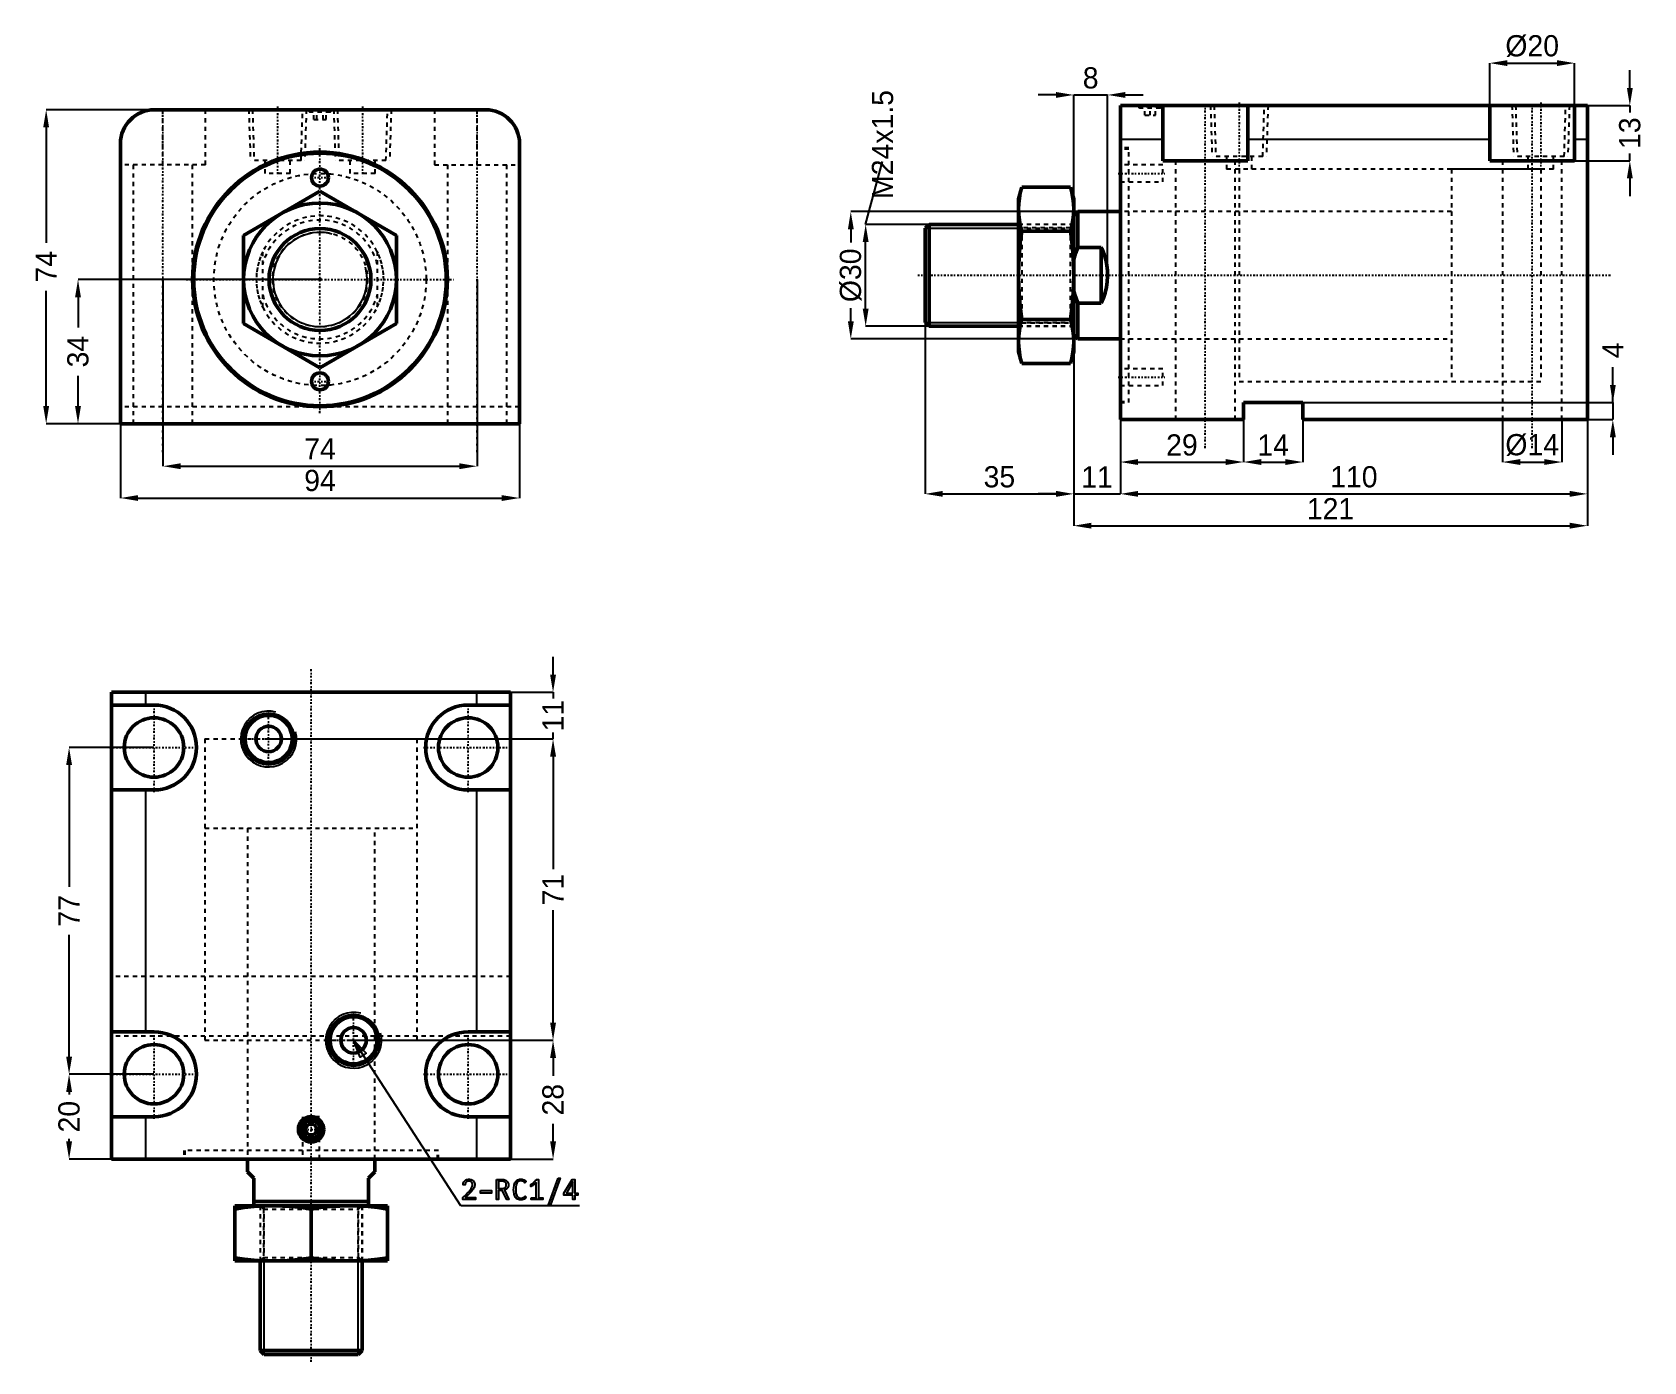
# Model space of a CAD drawing. Header units: millimetres. Extents: x -68 to 312, y -255 to 58.
import ezdxf

# ---------------------------------------------------------------- set-up
doc = ezdxf.new("R2010")
doc.units = ezdxf.units.MM
doc.linetypes.add('Center', pattern=[1.5, 0.45, -0.5, 0.05, -0.5])
doc.linetypes.add('Dashed', pattern=[2, 1, -1])
for name, color, linetype, lineweight in [('2d ConnectionPoints', 7, 'Continuous', 50), ('AM_0', 7, 'Continuous', 50), ('AM_4', 3, 'Continuous', 25), ('AM_5', 3, 'Continuous', 25), ('AM_7', 7, 'Center', 25), ('AM_9', 6, 'Dashed', 25)]:
    doc.layers.add(name, color=color, linetype=linetype, lineweight=lineweight)
doc.dimstyles.new('ISO-25', dxfattribs={"dimtxt": 2.5, "dimasz": 2.5, "dimexe": 1.25, "dimexo": 0.625, "dimtad": 1, "dimtxsty": 'Standard', "dimcen": 2.5, "dimadec": 0, "dimazin": 0, "dimtfac": 1, "dimtmove": 0, "dimatfit": 3, "dimfxl": 1, "dimarcsym": 0})

# ---------------------------------------------------------------- blocks, each defined once
blk = doc.blocks.new('1_CXHC_NUTM24X1_5_0_in_CXHC_A_EX_LA_50_50ST_0__CN_0')
at = {"layer": 'AM_0'}
for p, q in [((-18, 10.39), (0, 20.78)), ((0, 20.78), (18, 10.39)), ((-18, -10.39), (-18, 10.39)), ((18, 10.39), (18, -10.39)), ((0, -20.78), (-18, -10.39)), ((18, -10.39), (0, -20.78))]:
    blk.add_line(p, q, dxfattribs=at)
blk.add_circle((0, 0), 18, dxfattribs=at)
at = {"layer": 'AM_9'}
blk.add_circle((0, 0), 11.19, dxfattribs=at)
blk = doc.blocks.new('2_RODcxhc_a_sd_50_50_EX_0_in_CXHC_A_EX_LA_50_50ST_0__CN_0')
at = {"layer": 'AM_0'}
blk.add_circle((0, 0), 12, dxfattribs=at)
at = {"layer": 'AM_5'}
blk.add_arc((0, 0), 11.08, 75, 15, dxfattribs=at)
at = {"layer": 'AM_9'}
for p, q in [((-13.5, -6.54), (-13.5, 6.54)), ((13.5, 6.54), (13.5, -6.54))]:
    blk.add_line(p, q, dxfattribs=at)
for points in [[(-13.5, 6.54), (-14.02, 5.34), (-14.43, 4.09), (-14.73, 2.82), (-14.92, 1.53), (-15, 0.22), (-14.96, -1.09), (-14.81, -2.39), (-14.54, -3.67), (-14.17, -4.92), (-13.69, -6.14), (-13.5, -6.54)], [(13.5, -6.54), (14.02, -5.34), (14.43, -4.09), (14.73, -2.82), (14.92, -1.53), (15, -0.22), (14.96, 1.09), (14.81, 2.39), (14.54, 3.67), (14.17, 4.92), (13.69, 6.14), (13.5, 6.54)]]:
    blk.add_lwpolyline(points, dxfattribs=at)
for radius, start, end in [(15, 25.8419, 154.1581), (14, 15.3589, 164.6411), (14, 195.3589, 344.6411), (15, 205.8419, 334.1581)]:
    blk.add_arc((0, 0), radius, start, end, dxfattribs=at)
blk = doc.blocks.new('3_bodycxhc_la_a_50_50_0_in_CXHC_A_EX_LA_50_50ST_0__CN_0')
at = {"layer": 'AM_0'}
for p, q in [((39, 40), (-39, 40)), ((-47, 32), (-47, -34)), ((47, -34), (47, 32)), ((-47, -34), (47, -34))]:
    blk.add_line(p, q, dxfattribs=at)
for centre, radius in [((0, 0), 30), ((0, 0), 29.75), ((0, 24), 2), ((0, -24), 2)]:
    blk.add_circle(centre, radius, dxfattribs=at)
for centre, start, end in [((-39, 32), 90, 180), ((39, 32), 360, 90)]:
    blk.add_arc(centre, 8, start, end, dxfattribs=at)
at = {"layer": 'AM_5', "linetype": 'Dashed'}
for p, q in [((-16.77, 40), (-16.39, 28)), ((-3.23, 40), (-3.61, 28)), ((3.23, 40), (3.61, 28)), ((16.77, 40), (16.39, 28))]:
    blk.add_line(p, q, dxfattribs=at)
at = {"layer": 'AM_7'}
for p, q in [((-37, -40.7), (-37, 40.7)), ((-10, 40.75), (-10, 24.25)), ((0, 40.03), (0, 39.37)), ((10, 40.75), (10, 24.25)), ((37, -40.7), (37, 40.7)), ((0, -31.5), (0, 31.5)), ((-2.1, 24), (2.1, 24)), ((-31.5, 0), (31.5, 0)), ((-2.1, -24), (2.1, -24))]:
    blk.add_line(p, q, dxfattribs=at)
at = {"layer": 'AM_9'}
for p, q in [((-37, 27), (-37, 40)), ((-27, 27), (-27, 40)), ((-15.91, 40), (-15.54, 28)), ((-4.46, 28), (-4.09, 40)), ((-3, 40), (-2.4, 39.4)), ((-2.1, 39.7), (-2.4, 39.4)), ((2.4, 39.4), (-2.4, 39.4)), ((2.1, 39.7), (-2.1, 39.7)), ((-1.44, 37.7), (-1.44, 39.7)), ((-0.72, 37.7), (-0.72, 39.7)), ((0.72, 37.7), (0.72, 39.7)), ((1.44, 37.7), (1.44, 39.7)), ((2.4, 39.4), (2.1, 39.7)), ((2.4, 39.4), (3, 40)), ((4.09, 40), (4.46, 28)), ((15.54, 28), (15.91, 40)), ((27, 40), (27, 27)), ((37, 27), (37, 40)), ((-1.44, 37.7), (1.44, 37.7)), ((-27, 27), (-47, 27)), ((-44, 27), (-44, -34)), ((-30, -34), (-30, 27)), ((-4.46, 28), (-15.54, 28)), ((-13, 28), (-13, 25)), ((-7, 25), (-7, 28)), ((15.54, 28), (4.46, 28)), ((7, 28), (7, 25)), ((13, 25), (13, 28)), ((27, 27), (47, 27)), ((30, 27), (30, -34)), ((44, -34), (44, 27)), ((-7, 25), (-13, 25)), ((13, 25), (7, 25)), ((47, -30), (-47, -30))]:
    blk.add_line(p, q, dxfattribs=at)
blk.add_circle((0, 0), 25, dxfattribs=at)
blk = doc.blocks.new('*D4')
at = {"layer": 'AM_5', "color": 0, "lineweight": -2}
for p, q in [((-47, -34), (-47, -51.5)), ((47, -34), (47, -51.5)), ((-42.83, -51.5), (42.83, -51.5))]:
    blk.add_line(p, q, dxfattribs=at)
at = {"layer": 'AM_5', "color": 0}
for points in [[(-42.83, -50.81), (-42.83, -52.19), (-47, -51.5)], [(42.83, -52.19), (42.83, -50.81), (47, -51.5)]]:
    blk.add_solid(points, dxfattribs=at)
at = {"layer": 'Defpoints', "color": 0}
for p in [(-47, -34), (47, -34), (47, -51.5)]:
    blk.add_point(p, dxfattribs=at)
at = {"layer": 'AM_5', "color": 0, "insert": (0, -47.39), "char_height": 5, "attachment_point": 5}
blk.add_mtext('94', dxfattribs=at)
blk = doc.blocks.new('*D5')
at = {"layer": 'AM_5', "color": 0, "lineweight": -2}
for p, q in [((-37, 0), (-37, -44)), ((37, 0), (37, -44)), ((-32.83, -44), (32.83, -44))]:
    blk.add_line(p, q, dxfattribs=at)
at = {"layer": 'AM_5', "color": 0}
for points in [[(-32.83, -43.31), (-32.83, -44.69), (-37, -44)], [(32.83, -44.69), (32.83, -43.31), (37, -44)]]:
    blk.add_solid(points, dxfattribs=at)
at = {"layer": 'Defpoints', "color": 0}
for p in [(-37, 0), (37, 0), (37, -44)]:
    blk.add_point(p, dxfattribs=at)
at = {"layer": 'AM_5', "color": 0, "insert": (0, -39.91), "char_height": 5, "attachment_point": 5}
blk.add_mtext('74', dxfattribs=at)
blk = doc.blocks.new('*D6')
at = {"layer": 'AM_5', "color": 0, "lineweight": -2}
for p, q in [((-39, 40), (-64.5, 40)), ((-64.5, 35.83), (-64.5, 8.67)), ((-64.5, -29.83), (-64.5, -2.67)), ((-47, -34), (-64.5, -34))]:
    blk.add_line(p, q, dxfattribs=at)
at = {"layer": 'AM_5', "color": 0}
for points in [[(-63.81, 35.83), (-65.19, 35.83), (-64.5, 40)], [(-65.19, -29.83), (-63.81, -29.83), (-64.5, -34)]]:
    blk.add_solid(points, dxfattribs=at)
at = {"layer": 'Defpoints', "color": 0}
for p in [(-64.5, 40), (-39, 40), (-47, -34)]:
    blk.add_point(p, dxfattribs=at)
at = {"layer": 'AM_5', "color": 0, "insert": (-64.5, 3), "char_height": 5, "attachment_point": 5, "rotation": 90}
blk.add_mtext('74', dxfattribs=at)
blk = doc.blocks.new('*D7')
at = {"layer": 'AM_5', "color": 0, "lineweight": -2}
for p, q in [((0, 0), (-57, 0)), ((-57, -4.17), (-57, -11.31)), ((-57, -29.83), (-57, -22.69)), ((-47, -34), (-57, -34))]:
    blk.add_line(p, q, dxfattribs=at)
at = {"layer": 'AM_5', "color": 0}
for points in [[(-56.31, -4.17), (-57.69, -4.17), (-57, 0)], [(-57.69, -29.83), (-56.31, -29.83), (-57, -34)]]:
    blk.add_solid(points, dxfattribs=at)
at = {"layer": 'Defpoints', "color": 0}
for p in [(-57, 0), (0, 0), (-47, -34)]:
    blk.add_point(p, dxfattribs=at)
at = {"layer": 'AM_5', "color": 0, "insert": (-57, -17), "char_height": 5, "attachment_point": 5, "rotation": 90}
blk.add_mtext('34', dxfattribs=at)
blk = doc.blocks.new('1_CXHC_NUTM24X1_5_0_in_CXHC_A_EX_LA_50_50ST_0__CN_2')
at = {"layer": 'AM_0'}
for p, q in [((-23.25, 20.78), (-24, 18)), ((-23.25, 20.78), (-11.75, 20.78)), ((-11, 18), (-11.75, 20.78)), ((-24, 18), (-24, -18)), ((-11, 18), (-11, -18)), ((-23.25, 10.39), (-11.75, 10.39)), ((-23.25, -10.39), (-11.75, -10.39)), ((-24, -18), (-23.25, -20.78)), ((-11.75, -20.78), (-11, -18)), ((-23.25, -20.78), (-11.75, -20.78))]:
    blk.add_line(p, q, dxfattribs=at)
for points in [[(-23.25, 20.78), (-23.57, 19.49), (-23.8, 18.2), (-23.95, 16.89), (-24, 15.59)], [(-11, 15.59), (-11.05, 16.89), (-11.2, 18.19), (-11.43, 19.49), (-11.75, 20.78)], [(-24, 15.59), (-23.95, 14.29), (-23.8, 12.99), (-23.57, 11.69), (-23.25, 10.39)], [(-11.75, 10.39), (-11.43, 11.68), (-11.2, 12.98), (-11.05, 14.28), (-11, 15.59)], [(-23.25, 10.39), (-23.57, 7.81), (-23.8, 5.22), (-23.95, 2.61), (-24, 0)], [(-11, 0), (-11.05, 2.67), (-11.21, 5.35), (-11.44, 7.87), (-11.75, 10.39)], [(-24, 0), (-23.95, -2.67), (-23.79, -5.35), (-23.56, -7.87), (-23.25, -10.39)], [(-11.75, -10.39), (-11.43, -7.81), (-11.2, -5.22), (-11.05, -2.61), (-11, 0)], [(-23.25, -10.39), (-23.57, -11.68), (-23.8, -12.98), (-23.95, -14.28), (-24, -15.59)], [(-11, -15.59), (-11.05, -14.29), (-11.2, -12.99), (-11.43, -11.69), (-11.75, -10.39)], [(-24, -15.59), (-23.95, -16.89), (-23.8, -18.19), (-23.57, -19.49), (-23.25, -20.78)], [(-11.75, -20.78), (-11.43, -19.49), (-11.2, -18.2), (-11.05, -16.89), (-11, -15.59)]]:
    blk.add_lwpolyline(points, dxfattribs=at)
at = {"layer": 'AM_5', "linetype": 'Dashed'}
for p, q in [((-11, 12), (-24, 12)), ((-11, -12), (-24, -12))]:
    blk.add_line(p, q, dxfattribs=at)
at = {"layer": 'AM_9'}
for p, q in [((-23.19, 11.19), (-24, 12)), ((-11, 12), (-11.81, 11.19)), ((-11.81, 11.19), (-23.19, 11.19)), ((-23.19, 11.19), (-23.19, -11.19)), ((-11.81, 11.19), (-11.81, -11.19)), ((-24, -12), (-23.19, -11.19)), ((-23.19, -11.19), (-11.81, -11.19)), ((-11.81, -11.19), (-11, -12))]:
    blk.add_line(p, q, dxfattribs=at)
blk = doc.blocks.new('2_RODcxhc_a_sd_50_50_EX_0_in_CXHC_A_EX_LA_50_50ST_0__CN_2')
at = {"layer": 'AM_0'}
for p, q in [((-45.08, 12), (-46, 11.08)), ((-24, 12), (-45.08, 12)), ((-45.08, 12), (-45.08, -12)), ((-10, 15), (-11, 14)), ((0, 15), (-10, 15)), ((-10, 15), (-10, 6.54)), ((-46, 11.08), (-46, -11.08)), ((-4.5, 6.54), (-10, 6.54)), ((-4.5, 6.54), (-4.5, -6.54)), ((-10, -6.54), (-4.5, -6.54)), ((-10, -6.54), (-10, -15)), ((-46, -11.08), (-45.08, -12)), ((-45.08, -12), (-24, -12)), ((-11, -14), (-10, -15)), ((-10, -15), (0, -15))]:
    blk.add_line(p, q, dxfattribs=at)
for points in [[(-10, 6.54), (-10.55, 5.15), (-11, 3.71)], [(-4.5, -6.54), (-3.98, -5.34), (-3.57, -4.09), (-3.27, -2.82), (-3.08, -1.53), (-3, -0.22), (-3.04, 1.09), (-3.19, 2.39), (-3.46, 3.67), (-3.83, 4.92), (-4.31, 6.14), (-4.5, 6.54)], [(-11, -3.71), (-10.6, -5.01), (-10, -6.54)]]:
    blk.add_lwpolyline(points, dxfattribs=at)
at = {"layer": 'AM_5', "linetype": 'Dashed'}
for p, q in [((-11, 12), (-11, 11.08)), ((-24, 11.08), (-11, 11.08)), ((-24, -11.08), (-11, -11.08)), ((-11, -12), (-11, -11.08))]:
    blk.add_line(p, q, dxfattribs=at)
at = {"layer": 'AM_5'}
for p, q in [((-46, 11.08), (-24, 11.08)), ((-46, -11.08), (-24, -11.08))]:
    blk.add_line(p, q, dxfattribs=at)
at = {"layer": 'AM_7'}
blk.add_line((-47.75, 0), (115.5, 0), dxfattribs=at)
at = {"layer": 'AM_9'}
for p, q in [((99, 25), (78, 25)), ((78, 25), (78, -25)), ((99, 25), (99, -25)), ((-11, 12), (-24, 12)), ((78, 15), (0, 15)), ((-24, -12), (-11, -12)), ((0, -15), (78, -15)), ((78, -25), (99, -25))]:
    blk.add_line(p, q, dxfattribs=at)
blk = doc.blocks.new('3_bodycxhc_la_a_50_50_0_in_CXHC_A_EX_LA_50_50ST_0__CN_2')
at = {"layer": 'AM_0'}
for p, q in [((110, 40), (0, 40)), ((0, -34), (0, 40)), ((10, 27), (10, 40)), ((30, 40), (30, 27)), ((87, 27), (87, 40)), ((107, 40), (107, 27)), ((110, -34), (110, 40)), ((30, 27), (10, 27)), ((107, 27), (87, 27)), ((29, -30), (29, -34)), ((43, -30), (29, -30)), ((43, -34), (43, -30)), ((29, -34), (0, -34)), ((110, -34), (43, -34))]:
    blk.add_line(p, q, dxfattribs=at)
at = {"layer": 'AM_4'}
for p, q in [((10, 32), (0, 32)), ((87, 32), (30, 32)), ((110, 32), (107, 32))]:
    blk.add_line(p, q, dxfattribs=at)
at = {"layer": 'AM_5', "linetype": 'Dashed'}
for p, q in [((21.23, 40), (21.61, 28)), ((34.77, 40), (34.39, 28)), ((92.23, 40), (92.61, 28)), ((105.77, 40), (105.39, 28))]:
    blk.add_line(p, q, dxfattribs=at)
at = {"layer": 'AM_7'}
for p, q in [((7, 40.03), (7, 39.37)), ((20, -40.7), (20, 40.7)), ((28, 40.75), (28, 24.25)), ((97, -40.7), (97, 40.7)), ((99, 40.75), (99, 24.25)), ((-0.5, 24), (10.5, 24)), ((-0.5, -24), (10.5, -24))]:
    blk.add_line(p, q, dxfattribs=at)
at = {"layer": 'AM_9'}
for p, q in [((4, 40), (4.6, 39.4)), ((4.9, 39.7), (4.6, 39.4)), ((9.4, 39.4), (4.6, 39.4)), ((9.1, 39.7), (4.9, 39.7)), ((5.75, 37.7), (5.75, 39.7)), ((7, 37.7), (7, 39.7)), ((8.25, 37.7), (8.25, 39.7)), ((9.4, 39.4), (9.1, 39.7)), ((9.4, 39.4), (10, 40)), ((22.09, 40), (22.46, 28)), ((33.54, 28), (33.91, 40)), ((93.09, 40), (93.46, 28)), ((104.54, 28), (104.91, 40)), ((5.75, 37.7), (8.25, 37.7)), ((2, 30), (0, 30)), ((2, 29.75), (0, 29.75)), ((2, -30), (2, 30)), ((13, 27), (13, -34)), ((33.54, 28), (22.46, 28)), ((25, 28), (25, 25)), ((27, -34), (27, 27)), ((31, 25), (31, 28)), ((90, 27), (90, -34)), ((104.54, 28), (93.46, 28)), ((96, 28), (96, 25)), ((102, 25), (102, 28)), ((104, -34), (104, 27)), ((10, 26), (0, 26)), ((10, 22), (10, 26)), ((102, 25), (25, 25)), ((28, 25), (28, -25)), ((99, 25), (99, -25)), ((0, 22), (10, 22)), ((28, 15), (0, 15)), ((0, -15), (28, -15)), ((10, -22), (0, -22)), ((10, -26), (10, -22)), ((0, -26), (10, -26)), ((28, -25), (99, -25)), ((0, -29.75), (2, -29.75)), ((0, -30), (2, -30))]:
    blk.add_line(p, q, dxfattribs=at)
blk = doc.blocks.new('*D25')
at = {"layer": 'AM_5', "color": 0, "lineweight": -2}
for p, q in [((217.53, -29.02), (217.53, -43.02)), ((188.53, -33.02), (188.53, -43.02)), ((192.7, -43.02), (213.37, -43.02))]:
    blk.add_line(p, q, dxfattribs=at)
at = {"layer": 'AM_5', "color": 0}
for points in [[(192.7, -42.32), (192.7, -43.71), (188.53, -43.02)], [(213.37, -43.71), (213.37, -42.32), (217.53, -43.02)]]:
    blk.add_solid(points, dxfattribs=at)
at = {"layer": 'Defpoints', "color": 0}
for p in [(217.53, -29.02), (188.53, -33.02), (217.53, -43.02)]:
    blk.add_point(p, dxfattribs=at)
at = {"layer": 'AM_5', "color": 0, "insert": (203.03, -39.02), "char_height": 5, "attachment_point": 5}
blk.add_mtext('29', dxfattribs=at)
blk = doc.blocks.new('*D26')
at = {"layer": 'AM_5', "color": 0, "lineweight": -2}
for p, q in [((188.53, -33.02), (188.53, -50.52)), ((298.53, -33.02), (298.53, -50.52)), ((192.7, -50.52), (294.37, -50.52))]:
    blk.add_line(p, q, dxfattribs=at)
at = {"layer": 'AM_5', "color": 0}
for points in [[(192.7, -49.82), (192.7, -51.21), (188.53, -50.52)], [(294.37, -51.21), (294.37, -49.82), (298.53, -50.52)]]:
    blk.add_solid(points, dxfattribs=at)
at = {"layer": 'Defpoints', "color": 0}
for p in [(188.53, -33.02), (298.53, -33.02), (298.53, -50.52)]:
    blk.add_point(p, dxfattribs=at)
at = {"layer": 'AM_5', "color": 0, "insert": (243.53, -46.52), "char_height": 5, "attachment_point": 5}
blk.add_mtext('110', dxfattribs=at)
blk = doc.blocks.new('*D27')
at = {"layer": 'AM_5', "color": 0, "lineweight": -2}
for p, q in [((177.53, 0.98), (177.53, -58.02)), ((298.53, -33.02), (298.53, -58.02)), ((181.7, -58.02), (294.37, -58.02))]:
    blk.add_line(p, q, dxfattribs=at)
at = {"layer": 'AM_5', "color": 0}
for points in [[(181.7, -57.32), (181.7, -58.71), (177.53, -58.02)], [(294.37, -58.71), (294.37, -57.32), (298.53, -58.02)]]:
    blk.add_solid(points, dxfattribs=at)
at = {"layer": 'Defpoints', "color": 0}
for p in [(177.53, 0.98), (298.53, -33.02), (298.53, -58.02)]:
    blk.add_point(p, dxfattribs=at)
at = {"layer": 'AM_5', "color": 0, "insert": (238.03, -54.02), "char_height": 5, "attachment_point": 5}
blk.add_mtext('121', dxfattribs=at)
blk = doc.blocks.new('*D28')
at = {"layer": 'AM_5', "color": 0, "lineweight": -2}
for p, q in [((217.53, -29.02), (217.53, -43.02)), ((231.53, -33.02), (231.53, -43.02)), ((221.7, -43.02), (227.37, -43.02))]:
    blk.add_line(p, q, dxfattribs=at)
at = {"layer": 'AM_5', "color": 0}
for points in [[(221.7, -42.32), (221.7, -43.71), (217.53, -43.02)], [(227.37, -43.71), (227.37, -42.32), (231.53, -43.02)]]:
    blk.add_solid(points, dxfattribs=at)
at = {"layer": 'Defpoints', "color": 0}
for p in [(217.53, -29.02), (231.53, -33.02), (231.53, -43.02)]:
    blk.add_point(p, dxfattribs=at)
at = {"layer": 'AM_5', "color": 0, "insert": (224.53, -39.02), "char_height": 5, "attachment_point": 5}
blk.add_mtext('14', dxfattribs=at)
blk = doc.blocks.new('*D29')
at = {"layer": 'AM_5', "color": 0, "lineweight": -2}
for p, q in [((304.53, -29.02), (304.53, -20.69)), ((217.53, -29.02), (304.53, -29.02)), ((304.53, -29.02), (304.53, -33.02)), ((231.53, -33.02), (304.53, -33.02)), ((304.53, -37.19), (304.53, -41.35))]:
    blk.add_line(p, q, dxfattribs=at)
at = {"layer": 'AM_5', "color": 0}
for points in [[(303.84, -24.85), (305.23, -24.85), (304.53, -29.02)], [(305.23, -37.19), (303.84, -37.19), (304.53, -33.02)]]:
    blk.add_solid(points, dxfattribs=at)
at = {"layer": 'Defpoints', "color": 0}
for p in [(217.53, -29.02), (231.53, -33.02), (304.53, -33.02)]:
    blk.add_point(p, dxfattribs=at)
at = {"layer": 'AM_5', "color": 0, "insert": (304.53, -16.69), "char_height": 5, "attachment_point": 5, "rotation": 90}
blk.add_mtext('4', dxfattribs=at)
blk = doc.blocks.new('*D30')
at = {"layer": 'AM_5', "color": 0, "lineweight": -2}
for p, q in [((278.53, -33.02), (278.53, -43.02)), ((292.53, -33.02), (292.53, -43.02)), ((282.7, -43.02), (288.37, -43.02))]:
    blk.add_line(p, q, dxfattribs=at)
at = {"layer": 'AM_5', "color": 0}
for points in [[(282.7, -42.32), (282.7, -43.71), (278.53, -43.02)], [(288.37, -43.71), (288.37, -42.32), (292.53, -43.02)]]:
    blk.add_solid(points, dxfattribs=at)
at = {"layer": 'Defpoints', "color": 0}
for p in [(278.53, -33.02), (292.53, -33.02), (292.53, -43.02)]:
    blk.add_point(p, dxfattribs=at)
at = {"layer": 'AM_5', "color": 0, "insert": (285.53, -39.02), "char_height": 5, "attachment_point": 5}
blk.add_mtext('Ø14', dxfattribs=at)
blk = doc.blocks.new('*D31')
at = {"layer": 'AM_5', "color": 0, "lineweight": -2}
for p, q in [((275.53, 40.98), (275.53, 50.98)), ((279.7, 50.98), (291.37, 50.98)), ((295.53, 40.98), (295.53, 50.98))]:
    blk.add_line(p, q, dxfattribs=at)
at = {"layer": 'AM_5', "color": 0}
for points in [[(279.7, 51.68), (279.7, 50.29), (275.53, 50.98)], [(291.37, 50.29), (291.37, 51.68), (295.53, 50.98)]]:
    blk.add_solid(points, dxfattribs=at)
at = {"layer": 'Defpoints', "color": 0}
for p in [(295.53, 50.98), (275.53, 40.98), (295.53, 40.98)]:
    blk.add_point(p, dxfattribs=at)
at = {"layer": 'AM_5', "color": 0, "insert": (285.53, 54.98), "char_height": 5, "attachment_point": 5}
blk.add_mtext('Ø20', dxfattribs=at)
blk = doc.blocks.new('*D32')
at = {"layer": 'AM_5', "color": 0, "lineweight": -2}
for p, q in [((308.53, 45.15), (308.53, 49.31)), ((295.53, 40.98), (308.53, 40.98)), ((308.53, 40.98), (308.53, 39.31)), ((295.53, 27.98), (308.53, 27.98)), ((308.53, 27.98), (308.53, 29.65)), ((308.53, 23.81), (308.53, 19.65))]:
    blk.add_line(p, q, dxfattribs=at)
at = {"layer": 'AM_5', "color": 0}
for points in [[(307.84, 45.15), (309.23, 45.15), (308.53, 40.98)], [(309.23, 23.81), (307.84, 23.81), (308.53, 27.98)]]:
    blk.add_solid(points, dxfattribs=at)
at = {"layer": 'Defpoints', "color": 0}
for p in [(295.53, 40.98), (295.53, 27.98), (308.53, 27.98)]:
    blk.add_point(p, dxfattribs=at)
at = {"layer": 'AM_5', "color": 0, "insert": (308.53, 34.48), "char_height": 5, "attachment_point": 5, "rotation": 90}
blk.add_mtext('13', dxfattribs=at)
blk = doc.blocks.new('*D33')
at = {"layer": 'AM_5', "color": 0, "lineweight": -2}
for p, q in [((177.53, 0.98), (177.53, -50.52)), ((188.53, -33.02), (188.53, -50.52)), ((173.37, -50.52), (169.2, -50.52)), ((177.53, -50.52), (188.53, -50.52)), ((192.7, -50.52), (196.87, -50.52))]:
    blk.add_line(p, q, dxfattribs=at)
at = {"layer": 'AM_5', "color": 0}
for points in [[(173.37, -51.21), (173.37, -49.82), (177.53, -50.52)], [(192.7, -49.82), (192.7, -51.21), (188.53, -50.52)]]:
    blk.add_solid(points, dxfattribs=at)
at = {"layer": 'Defpoints', "color": 0}
for p in [(177.53, 0.98), (188.53, -33.02), (188.53, -50.52)]:
    blk.add_point(p, dxfattribs=at)
at = {"layer": 'AM_5', "color": 0, "insert": (183.03, -46.52), "char_height": 5, "attachment_point": 5}
blk.add_mtext('11', dxfattribs=at)
blk = doc.blocks.new('*D34')
at = {"layer": 'AM_5', "color": 0, "lineweight": -2}
for p, q in [((173.37, 43.48), (169.2, 43.48)), ((177.53, 0.98), (177.53, 43.48)), ((177.53, 43.48), (185.53, 43.48)), ((185.53, 0.98), (185.53, 43.48)), ((189.7, 43.48), (193.87, 43.48))]:
    blk.add_line(p, q, dxfattribs=at)
at = {"layer": 'AM_5', "color": 0}
for points in [[(173.37, 42.79), (173.37, 44.18), (177.53, 43.48)], [(189.7, 44.18), (189.7, 42.79), (185.53, 43.48)]]:
    blk.add_solid(points, dxfattribs=at)
at = {"layer": 'Defpoints', "color": 0}
for p in [(185.53, 43.48), (177.53, 0.98), (185.53, 0.98)]:
    blk.add_point(p, dxfattribs=at)
at = {"layer": 'AM_5', "color": 0, "insert": (181.53, 47.48), "char_height": 5, "attachment_point": 5}
blk.add_mtext('8', dxfattribs=at)
blk = doc.blocks.new('*D35')
at = {"layer": 'AM_5', "color": 0, "lineweight": -2}
for p, q in [((142.53, 0.98), (142.53, -50.52)), ((177.53, 0.98), (177.53, -50.52)), ((146.7, -50.52), (173.37, -50.52))]:
    blk.add_line(p, q, dxfattribs=at)
at = {"layer": 'AM_5', "color": 0}
for points in [[(146.7, -49.82), (146.7, -51.21), (142.53, -50.52)], [(173.37, -51.21), (173.37, -49.82), (177.53, -50.52)]]:
    blk.add_solid(points, dxfattribs=at)
at = {"layer": 'Defpoints', "color": 0}
for p in [(142.53, 0.98), (177.53, 0.98), (177.53, -50.52)]:
    blk.add_point(p, dxfattribs=at)
at = {"layer": 'AM_5', "color": 0, "insert": (160.03, -46.52), "char_height": 5, "attachment_point": 5}
blk.add_mtext('35', dxfattribs=at)
blk = doc.blocks.new('*D36')
at = {"layer": 'AM_5', "color": 0, "lineweight": -2}
for p, q in [((178.53, 15.98), (125.03, 15.98)), ((125.03, 11.81), (125.03, 8.73)), ((125.03, -9.85), (125.03, -6.77)), ((178.53, -14.02), (125.03, -14.02))]:
    blk.add_line(p, q, dxfattribs=at)
at = {"layer": 'AM_5', "color": 0}
for points in [[(125.73, 11.81), (124.34, 11.81), (125.03, 15.98)], [(124.34, -9.85), (125.73, -9.85), (125.03, -14.02)]]:
    blk.add_solid(points, dxfattribs=at)
at = {"layer": 'Defpoints', "color": 0}
for p in [(125.03, 15.98), (178.53, 15.98), (178.53, -14.02)]:
    blk.add_point(p, dxfattribs=at)
at = {"layer": 'AM_5', "color": 0, "insert": (125.03, 0.98), "char_height": 5, "attachment_point": 5, "rotation": 90}
blk.add_mtext('Ø30', dxfattribs=at)
blk = doc.blocks.new('*D37')
at = {"layer": 'AM_5', "color": 0, "lineweight": -2}
for p, q in [((128.53, 12.98), (132.53, 27.81)), ((143.53, 12.98), (128.53, 12.98)), ((128.53, -6.85), (128.53, 8.81)), ((143.53, -11.02), (128.53, -11.02))]:
    blk.add_line(p, q, dxfattribs=at)
at = {"layer": 'AM_5', "color": 0}
for points in [[(129.23, 8.81), (127.84, 8.81), (128.53, 12.98)], [(127.84, -6.85), (129.23, -6.85), (128.53, -11.02)]]:
    blk.add_solid(points, dxfattribs=at)
at = {"layer": 'Defpoints', "color": 0}
for p in [(128.53, 12.98), (143.53, 12.98), (143.53, -11.02)]:
    blk.add_point(p, dxfattribs=at)
at = {"layer": 'AM_5', "color": 0, "insert": (132.53, 31.81), "char_height": 5, "attachment_point": 5, "rotation": 90}
blk.add_mtext('M24x1.5', dxfattribs=at)
blk = doc.blocks.new('1_CXHC_NUTM24X1_5_0_in_CXHC_A_EX_LA_50_50ST_0__CN_4')
at = {"layer": 'AM_0'}
for p, q in [((-18, -24), (-18, -11)), ((-18, -11), (18, -11)), ((18, -11), (18, -24)), ((0, -23.25), (0, -11.75)), ((-18, -24), (18, -24))]:
    blk.add_line(p, q, dxfattribs=at)
for points in [[(-9, -11), (-11.25, -11.05), (-13.5, -11.2), (-15.75, -11.43), (-18, -11.75)], [(0, -11.75), (-2.24, -11.43), (-4.48, -11.2), (-6.74, -11.05), (-9, -11)], [(9, -11), (6.75, -11.05), (4.5, -11.2), (2.25, -11.43), (0, -11.75)], [(18, -11.75), (15.76, -11.43), (13.52, -11.2), (11.26, -11.05), (9, -11)], [(-18, -23.25), (-15.76, -23.57), (-13.52, -23.8), (-11.26, -23.95), (-9, -24)], [(-9, -24), (-6.75, -23.95), (-4.5, -23.8), (-2.25, -23.57), (0, -23.25)], [(0, -23.25), (2.24, -23.57), (4.48, -23.8), (6.74, -23.95), (9, -24)], [(9, -24), (11.25, -23.95), (13.5, -23.8), (15.75, -23.57), (18, -23.25)]]:
    blk.add_lwpolyline(points, dxfattribs=at)
at = {"layer": 'AM_5', "linetype": 'Dashed'}
for p, q in [((-12, -11), (-12, -24)), ((12, -11), (12, -24))]:
    blk.add_line(p, q, dxfattribs=at)
at = {"layer": 'AM_9'}
for p, q in [((-12, -11), (-11.19, -11.81)), ((11.19, -11.81), (12, -11)), ((-11.19, -11.81), (-11.19, -23.19)), ((-11.19, -11.81), (11.19, -11.81)), ((11.19, -23.19), (11.19, -11.81)), ((-11.19, -23.19), (-12, -24)), ((-11.19, -23.19), (11.19, -23.19)), ((12, -24), (11.19, -23.19))]:
    blk.add_line(p, q, dxfattribs=at)
blk = doc.blocks.new('2_RODcxhc_a_sd_50_50_EX_0_in_CXHC_A_EX_LA_50_50ST_0__CN_4')
at = {"layer": 'AM_0'}
for p, q in [((-15, 0), (-15, -3)), ((15, -3), (15, 0)), ((-13.5, -4.5), (-15, -3)), ((15, -3), (13.5, -4.5)), ((-13.5, -11), (-13.5, -4.5)), ((13.5, -4.5), (13.5, -11)), ((-13.5, -10), (13.5, -10)), ((-12, -24), (-12, -45.08)), ((12, -45.08), (12, -24)), ((-12, -45.08), (-11.08, -46)), ((-12, -45.08), (12, -45.08)), ((11.08, -46), (12, -45.08)), ((-11.08, -46), (11.08, -46))]:
    blk.add_line(p, q, dxfattribs=at)
at = {"layer": 'AM_5', "linetype": 'Dashed'}
for p, q in [((-12, -11), (-11.08, -11)), ((-11.08, -24), (-11.08, -11)), ((11.08, -24), (11.08, -11)), ((12, -11), (11.08, -11))]:
    blk.add_line(p, q, dxfattribs=at)
at = {"layer": 'AM_5'}
for p, q in [((-11.08, -46), (-11.08, -24)), ((11.08, -46), (11.08, -24))]:
    blk.add_line(p, q, dxfattribs=at)
at = {"layer": 'AM_7'}
blk.add_line((0, -47.75), (0, 115.5), dxfattribs=at)
at = {"layer": 'AM_9'}
for p, q in [((-25, 99), (25, 99)), ((-25, 99), (-25, 78)), ((25, 78), (25, 99)), ((-25, 78), (25, 78)), ((-15, 78), (-15, 0)), ((15, 0), (15, 78)), ((-12, -11), (-12, -24)), ((12, -24), (12, -11))]:
    blk.add_line(p, q, dxfattribs=at)
blk = doc.blocks.new('3_bodycxhc_la_a_50_50_0_in_CXHC_A_EX_LA_50_50ST_0__CN_4')
at = {"layer": 'AM_0'}
for p, q in [((-47, 110), (-47, 0)), ((47, 110), (-47, 110)), ((-47, 107), (-37, 107)), ((37, 107), (47, 107)), ((47, 110), (47, 0)), ((-37, 87), (-47, 87)), ((47, 87), (37, 87)), ((-47, 30), (-37, 30)), ((37, 30), (47, 30)), ((-37, 10), (-47, 10)), ((-0.72, 8.25), (-1.44, 7)), ((0.72, 8.25), (-0.72, 8.25)), ((1.44, 7), (0.72, 8.25)), ((47, 10), (37, 10)), ((-1.44, 7), (-0.72, 5.75)), ((-0.72, 5.75), (0.72, 5.75)), ((0.72, 5.75), (1.44, 7)), ((47, 0), (-47, 0))]:
    blk.add_line(p, q, dxfattribs=at)
for centre, radius in [((-37, 97), 7), ((-10, 99), 5.91), ((-10, 99), 5.54), ((37, 97), 7), ((-10, 99), 3), ((10, 28), 5.91), ((10, 28), 5.54), ((10, 28), 3), ((-37, 20), 7), ((37, 20), 7), ((0, 7), 3), ((0, 7), 2.4), ((0, 7), 2.1)]:
    blk.add_circle(centre, radius, dxfattribs=at)
for centre, start, end in [((-37, 97), 270, 90), ((37, 97), 90, 270), ((-37, 20), 270, 90), ((37, 20), 90, 270)]:
    blk.add_arc(centre, 10, start, end, dxfattribs=at)
at = {"layer": 'AM_4'}
for p, q in [((-39, 110), (-39, 107)), ((39, 110), (39, 107)), ((-39, 87), (-39, 30)), ((39, 87), (39, 30)), ((-39, 10), (-39, 0)), ((39, 10), (39, 0))]:
    blk.add_line(p, q, dxfattribs=at)
at = {"layer": 'AM_5'}
for centre in [(-10, 99), (10, 28)]:
    blk.add_arc(centre, 6.58, 75, 15, dxfattribs=at)
at = {"layer": 'AM_7'}
for p, q in [((-37, 86.5), (-37, 107.5)), ((37, 86.5), (37, 107.5)), ((-10, 92.79), (-10, 105.21)), ((-16.21, 99), (-3.79, 99)), ((-47.5, 97), (-26.5, 97)), ((26.5, 97), (47.5, 97)), ((10, 21.79), (10, 34.21)), ((-37, 9.5), (-37, 30.5)), ((37, 9.5), (37, 30.5)), ((3.79, 28), (16.21, 28)), ((-47.5, 20), (-26.5, 20)), ((26.5, 20), (47.5, 20)), ((-3.15, 7), (3.15, 7))]:
    blk.add_line(p, q, dxfattribs=at)
at = {"layer": 'AM_9'}
for p, q in [((-25, 99), (25, 99)), ((-25, 99), (-25, 28)), ((25, 28), (25, 99)), ((47, 43), (-47, 43)), ((47, 29), (-47, 29)), ((-25, 28), (25, 28)), ((-15, 28), (-15, 0)), ((15, 0), (15, 28)), ((2, 10), (-2, 10)), ((-2, 10), (-2, 0)), ((2, 0), (2, 10)), ((30, 2), (-30, 2)), ((-30, 2), (-30, 0)), ((-29.75, 2), (-29.75, 0)), ((29.75, 0), (29.75, 2)), ((30, 0), (30, 2))]:
    blk.add_line(p, q, dxfattribs=at)
blk = doc.blocks.new('*D47')
at = {"layer": 'AM_5', "color": 0, "lineweight": -2}
for p, q in [((-39.1, -187.27), (-59.1, -187.27)), ((-59.1, -191.44), (-59.1, -192.02)), ((-59.1, -203.11), (-59.1, -202.52)), ((-49.1, -207.27), (-59.1, -207.27))]:
    blk.add_line(p, q, dxfattribs=at)
at = {"layer": 'AM_5', "color": 0}
for points in [[(-58.4, -191.44), (-59.79, -191.44), (-59.1, -187.27)], [(-59.79, -203.11), (-58.4, -203.11), (-59.1, -207.27)]]:
    blk.add_solid(points, dxfattribs=at)
at = {"layer": 'Defpoints', "color": 0}
for p in [(-59.1, -187.27), (-39.1, -187.27), (-49.1, -207.27)]:
    blk.add_point(p, dxfattribs=at)
at = {"layer": 'AM_5', "color": 0, "insert": (-59.1, -197.27), "char_height": 5, "attachment_point": 5, "rotation": 90}
blk.add_mtext('20', dxfattribs=at)
blk = doc.blocks.new('*D48')
at = {"layer": 'AM_5', "color": 0, "lineweight": -2}
for p, q in [((-39.1, -110.27), (-59.1, -110.27)), ((-59.1, -114.44), (-59.1, -143.11)), ((-59.1, -183.11), (-59.1, -154.44)), ((-39.1, -187.27), (-59.1, -187.27))]:
    blk.add_line(p, q, dxfattribs=at)
at = {"layer": 'AM_5', "color": 0}
for points in [[(-58.4, -114.44), (-59.79, -114.44), (-59.1, -110.27)], [(-59.79, -183.11), (-58.4, -183.11), (-59.1, -187.27)]]:
    blk.add_solid(points, dxfattribs=at)
at = {"layer": 'Defpoints', "color": 0}
for p in [(-59.1, -110.27), (-39.1, -110.27), (-39.1, -187.27)]:
    blk.add_point(p, dxfattribs=at)
at = {"layer": 'AM_5', "color": 0, "insert": (-59.1, -148.77), "char_height": 5, "attachment_point": 5, "rotation": 90}
blk.add_mtext('77', dxfattribs=at)
blk = doc.blocks.new('*D49')
at = {"layer": 'AM_5', "color": 0, "lineweight": -2}
for p, q in [((7.9, -179.27), (54.9, -179.27)), ((54.9, -183.44), (54.9, -187.61)), ((54.9, -203.11), (54.9, -198.94)), ((44.9, -207.27), (54.9, -207.27))]:
    blk.add_line(p, q, dxfattribs=at)
at = {"layer": 'AM_5', "color": 0}
for points in [[(55.6, -183.44), (54.21, -183.44), (54.9, -179.27)], [(54.21, -203.11), (55.6, -203.11), (54.9, -207.27)]]:
    blk.add_solid(points, dxfattribs=at)
at = {"layer": 'Defpoints', "color": 0}
for p in [(7.9, -179.27), (44.9, -207.27), (54.9, -207.27)]:
    blk.add_point(p, dxfattribs=at)
at = {"layer": 'AM_5', "color": 0, "insert": (54.9, -193.27), "char_height": 5, "attachment_point": 5, "rotation": 90}
blk.add_mtext('28', dxfattribs=at)
blk = doc.blocks.new('*D50')
at = {"layer": 'AM_5', "color": 0, "lineweight": -2}
for p, q in [((54.9, -93.11), (54.9, -88.94)), ((44.9, -97.27), (54.9, -97.27)), ((54.9, -97.27), (54.9, -98.77)), ((-12.1, -108.27), (54.9, -108.27)), ((54.9, -108.27), (54.9, -106.77)), ((54.9, -112.44), (54.9, -116.61))]:
    blk.add_line(p, q, dxfattribs=at)
at = {"layer": 'AM_5', "color": 0}
for points in [[(54.21, -93.11), (55.6, -93.11), (54.9, -97.27)], [(55.6, -112.44), (54.21, -112.44), (54.9, -108.27)]]:
    blk.add_solid(points, dxfattribs=at)
at = {"layer": 'Defpoints', "color": 0}
for p in [(44.9, -97.27), (54.9, -97.27), (-12.1, -108.27)]:
    blk.add_point(p, dxfattribs=at)
at = {"layer": 'AM_5', "color": 0, "insert": (54.9, -102.77), "char_height": 5, "attachment_point": 5, "rotation": 90}
blk.add_mtext('11', dxfattribs=at)
blk = doc.blocks.new('*D51')
at = {"layer": 'AM_5', "color": 0, "lineweight": -2}
for p, q in [((-12.1, -108.27), (54.9, -108.27)), ((54.9, -112.44), (54.9, -138.94)), ((54.9, -175.11), (54.9, -148.61)), ((7.9, -179.27), (54.9, -179.27))]:
    blk.add_line(p, q, dxfattribs=at)
at = {"layer": 'AM_5', "color": 0}
for points in [[(55.6, -112.44), (54.21, -112.44), (54.9, -108.27)], [(54.21, -175.11), (55.6, -175.11), (54.9, -179.27)]]:
    blk.add_solid(points, dxfattribs=at)
at = {"layer": 'Defpoints', "color": 0}
for p in [(-12.1, -108.27), (54.9, -108.27), (7.9, -179.27)]:
    blk.add_point(p, dxfattribs=at)
at = {"layer": 'AM_5', "color": 0, "insert": (54.9, -143.77), "char_height": 5, "attachment_point": 5, "rotation": 90}
blk.add_mtext('71', dxfattribs=at)

msp = doc.modelspace()

# ---------------------------------------------------------------- linework, layer by layer
at = {"layer": '2d ConnectionPoints'}
for p in [(0, 0), (0, 0), (188.533, 0.981), (188.533, 0.981), (-2.096, -207.273), (-2.096, -207.273)]:
    msp.add_point(p, dxfattribs=at)
at = {"layer": 'AM_5'}
for p, q in [((33.154, -218.273), (7.904, -179.273)), ((61.154, -218.273), (33.154, -218.273))]:
    msp.add_line(p, q, dxfattribs=at)
for points in [[(7.904, -179.273), (10.868, -182.317), (9.469, -183.223), (7.904, -179.273)], [(33.8, -216.162), (33.8, -216.162), (34.015, -215.966), (34.32, -215.68), (34.32, -215.68), (34.605, -215.404), (34.785, -215.224), (34.785, -215.224), (34.958, -215.043), (35.204, -214.759), (35.204, -214.759), (35.437, -214.459), (35.585, -214.251), (35.585, -214.251), (35.715, -214.043), (35.855, -213.747), (35.855, -213.747), (35.931, -213.47), (35.945, -213.295), (35.945, -213.295), (35.941, -213.197), (35.918, -213.059), (35.918, -213.059), (35.875, -212.93), (35.835, -212.85), (35.835, -212.85), (35.787, -212.775), (35.704, -212.677), (35.704, -212.677), (35.605, -212.594), (35.531, -212.548), (35.531, -212.548), (35.452, -212.509), (35.326, -212.467), (35.326, -212.467), (35.191, -212.445), (35.097, -212.44), (35.097, -212.44), (34.993, -212.445), (34.845, -212.468), (34.845, -212.468), (34.708, -212.511), (34.623, -212.551), (34.623, -212.551), (34.543, -212.599), (34.437, -212.686), (34.437, -212.686), (34.348, -212.791), (34.298, -212.871), (34.298, -212.871), (34.256, -212.958), (34.21, -213.1), (34.21, -213.1), (34.185, -213.255), (34.181, -213.367), (33.693, -213.367), (33.693, -213.367), (33.701, -213.2), (33.74, -212.968), (33.74, -212.968), (33.814, -212.757), (33.882, -212.629), (33.882, -212.629), (33.962, -212.511), (34.103, -212.358), (34.103, -212.358), (34.267, -212.231), (34.39, -212.161), (34.39, -212.161), (34.521, -212.104), (34.727, -212.041), (34.727, -212.041), (34.945, -212.008), (35.097, -212.002), (35.097, -212.002), (35.239, -212.008), (35.446, -212.039), (35.446, -212.039), (35.643, -212.097), (35.77, -212.151), (35.77, -212.151), (35.89, -212.217), (36.051, -212.336), (36.051, -212.336), (36.189, -212.48), (36.269, -212.59), (36.269, -212.59), (36.336, -212.71), (36.409, -212.905), (36.409, -212.905), (36.448, -213.119), (36.456, -213.272), (36.456, -213.272), (36.445, -213.446), (36.387, -213.712), (36.387, -213.712), (36.279, -213.986), (36.179, -214.173), (36.179, -214.173), (36.065, -214.359), (35.88, -214.627), (35.88, -214.627), (35.678, -214.884), (35.534, -215.049), (35.534, -215.049), (35.379, -215.216), (35.119, -215.487), (35.119, -215.487), (34.827, -215.782), (34.613, -215.993), (34.268, -216.331), (36.595, -216.334), (36.595, -216.773), (33.628, -216.773), (33.628, -216.318), (33.8, -216.162)], [(41.57, -212.06), (42.941, -212.06), (42.941, -212.06), (43.082, -212.066), (43.29, -212.094), (43.29, -212.094), (43.493, -212.148), (43.627, -212.197), (43.627, -212.197), (43.755, -212.257), (43.93, -212.371), (43.93, -212.371), (44.083, -212.512), (44.175, -212.621), (44.175, -212.621), (44.252, -212.742), (44.337, -212.945), (44.337, -212.945), (44.382, -213.174), (44.391, -213.341), (44.391, -213.341), (44.38, -213.525), (44.324, -213.775), (44.324, -213.775), (44.22, -213.994), (44.124, -214.122), (44.124, -214.122), (44.011, -214.237), (43.817, -214.381), (43.817, -214.381), (43.594, -214.493), (43.429, -214.55), (44.508, -216.805), (43.981, -216.805), (42.928, -214.628), (42.857, -214.628), (42.051, -214.628), (42.051, -216.773), (41.57, -216.773), (41.57, -212.06)], [(42.714, -214.205), (42.714, -214.205), (42.851, -214.203), (43.042, -214.19), (43.042, -214.19), (43.214, -214.167), (43.318, -214.145), (43.318, -214.145), (43.415, -214.116), (43.546, -214.052), (43.546, -214.052), (43.661, -213.966), (43.729, -213.895), (43.729, -213.895), (43.787, -213.812), (43.85, -213.66), (43.85, -213.66), (43.884, -213.475), (43.89, -213.334), (43.89, -213.334), (43.878, -213.154), (43.816, -212.928), (43.816, -212.928), (43.7, -212.752), (43.593, -212.663), (43.593, -212.663), (43.468, -212.593), (43.258, -212.518), (43.258, -212.518), (43.022, -212.477), (42.85, -212.47), (42.051, -212.47), (42.051, -214.205), (42.714, -214.205)], [(47.286, -216.883), (47.286, -216.883), (46.968, -216.859), (46.555, -216.731), (46.555, -216.731), (46.218, -216.494), (46.034, -216.275), (46.034, -216.275), (45.885, -216.009), (45.722, -215.523), (45.722, -215.523), (45.635, -214.933), (45.618, -214.481), (45.618, -214.481), (45.636, -214.005), (45.73, -213.387), (45.73, -213.387), (45.904, -212.885), (46.065, -212.614), (46.065, -212.614), (46.259, -212.394), (46.608, -212.155), (46.608, -212.155), (47.027, -212.026), (47.344, -212.002), (47.344, -212.002), (47.648, -212.025), (48.049, -212.145), (48.049, -212.145), (48.385, -212.37), (48.573, -212.577), (48.261, -212.83), (48.261, -212.83), (48.173, -212.738), (48.039, -212.623), (48.039, -212.623), (47.903, -212.537), (47.811, -212.496), (47.811, -212.496), (47.719, -212.464), (47.586, -212.43), (47.586, -212.43), (47.458, -212.411), (47.377, -212.408), (47.377, -212.408), (47.192, -212.417), (46.946, -212.466), (46.946, -212.466), (46.735, -212.556), (46.615, -212.639), (46.615, -212.639), (46.509, -212.739), (46.374, -212.922), (46.374, -212.922), (46.269, -213.142), (46.215, -213.31), (46.215, -213.31), (46.172, -213.495), (46.126, -213.807), (46.126, -213.807), (46.101, -214.161), (46.096, -214.42), (46.096, -214.42), (46.108, -214.801), (46.168, -215.302), (46.168, -215.302), (46.281, -215.717), (46.385, -215.946), (46.385, -215.946), (46.515, -216.135), (46.762, -216.339), (46.762, -216.339), (47.071, -216.449), (47.312, -216.47), (47.312, -216.47), (47.564, -216.451), (47.892, -216.351), (47.892, -216.351), (48.157, -216.165), (48.3, -215.993), (48.589, -216.253), (48.589, -216.253), (48.412, -216.48), (48.068, -216.726), (48.068, -216.726), (47.63, -216.858), (47.286, -216.883)], [(49.761, -216.357), (50.957, -216.357), (50.957, -212.84), (50.957, -212.84), (50.893, -212.905), (50.784, -213.006), (50.784, -213.006), (50.661, -213.112), (50.571, -213.185), (50.571, -213.185), (50.477, -213.257), (50.335, -213.36), (50.335, -213.36), (50.192, -213.456), (50.096, -213.516), (50.096, -213.516), (50.003, -213.571), (49.873, -213.636), (49.873, -213.636), (49.755, -213.684), (49.683, -213.705), (49.683, -213.211), (49.683, -213.211), (49.772, -213.168), (49.912, -213.088), (49.912, -213.088), (50.06, -212.988), (50.163, -212.91), (50.163, -212.91), (50.266, -212.826), (50.417, -212.697), (50.417, -212.697), (50.562, -212.562), (50.655, -212.47), (50.655, -212.47), (50.744, -212.378), (50.862, -212.25), (50.862, -212.25), (50.964, -212.133), (51.022, -212.06), (51.438, -212.06), (51.438, -216.357), (52.524, -216.357), (52.524, -216.773), (49.761, -216.773), (49.761, -216.357)], [(56.085, -211.735), (56.579, -211.735), (54.298, -218.008), (53.804, -218.008), (56.085, -211.735)], [(59.578, -215.733), (57.472, -215.733), (57.472, -215.31), (59.39, -212.06), (60.033, -212.06), (60.033, -215.294), (60.735, -215.294), (60.735, -215.733), (60.033, -215.733), (60.033, -216.773), (59.578, -216.773), (59.578, -215.733)], [(37.804, -214.68), (40.404, -214.68), (40.404, -215.265), (37.804, -215.265), (37.804, -214.68)], [(59.585, -215.294), (59.585, -212.606), (58.031, -215.294), (59.585, -215.294)]]:
    msp.add_lwpolyline(points, dxfattribs=at)

# ---------------------------------------------------------------- block references
for name, p in [('3_bodycxhc_la_a_50_50_0_in_CXHC_A_EX_LA_50_50ST_0__CN_0', (0, 0)), ('3_bodycxhc_la_a_50_50_0_in_CXHC_A_EX_LA_50_50ST_0__CN_2', (188.533, 0.981)), ('2_RODcxhc_a_sd_50_50_EX_0_in_CXHC_A_EX_LA_50_50ST_0__CN_2', (188.533, 0.981)), ('1_CXHC_NUTM24X1_5_0_in_CXHC_A_EX_LA_50_50ST_0__CN_0', (0, 0)), ('1_CXHC_NUTM24X1_5_0_in_CXHC_A_EX_LA_50_50ST_0__CN_2', (188.533, 0.981)), ('2_RODcxhc_a_sd_50_50_EX_0_in_CXHC_A_EX_LA_50_50ST_0__CN_0', (0, 0)), ('2_RODcxhc_a_sd_50_50_EX_0_in_CXHC_A_EX_LA_50_50ST_0__CN_4', (-2.096, -207.273)), ('3_bodycxhc_la_a_50_50_0_in_CXHC_A_EX_LA_50_50ST_0__CN_4', (-2.096, -207.273)), ('1_CXHC_NUTM24X1_5_0_in_CXHC_A_EX_LA_50_50ST_0__CN_4', (-2.096, -207.273))]:
    msp.add_blockref(name, p)

# ---------------------------------------------------------------- dimensions: what is measured, and where the dimension line sits
for base, p1, p2, text, picture, middle in [((295.533, 50.981), (275.533, 40.981), (295.533, 40.981), 'Ø20', '*D31', (285.533, 50.981)), ((185.533, 43.481), (177.533, 0.981), (185.533, 0.981), '8', '*D34', (181.533, 43.481)), ((37, -44), (-37, 0), (37, 0), '74', '*D5', (0, -44)), ((177.533, -50.519), (142.533, 0.981), (177.533, 0.981), '35', '*D35', (160.033, -50.519)), ((188.533, -50.519), (177.533, 0.981), (188.533, -33.019), '11', '*D33', (183.033, -50.519)), ((298.533, -58.019), (177.533, 0.981), (298.533, -33.019), '121', '*D27', (238.033, -58.019)), ((217.533, -43.019), (188.533, -33.019), (217.533, -29.019), '29', '*D25', (203.033, -43.019)), ((231.533, -43.019), (217.533, -29.019), (231.533, -33.019), '14', '*D28', (224.533, -43.019)), ((47, -51.5), (-47, -34), (47, -34), '94', '*D4', (0, -51.5)), ((298.533, -50.519), (188.533, -33.019), (298.533, -33.019), '110', '*D26', (243.533, -50.519)), ((292.533, -43.019), (278.533, -33.019), (292.533, -33.019), 'Ø14', '*D30', (285.533, -43.019))]:
    dim = msp.add_linear_dim(base=base, p1=p1, p2=p2, text=text, dimstyle='ISO-25', override={"dimtxt": 5, "dimasz": 4.166667, "dimexe": 0, "dimexo": 0, "dimgap": 1.5}, dxfattribs=at)
    dim.commit()
    dim.dimension.update_dxf_attribs({"geometry": picture, "text_midpoint": middle, "dimtype": 160})
for base, p1, p2, text, picture, middle in [((308.533, 27.981), (295.533, 40.981), (295.533, 27.981), '13', '*D32', (308.533, 34.481)), ((128.533, 12.981), (143.533, -11.019), (143.533, 12.981), 'M24x1.5', '*D37', (132.533, 31.815)), ((-64.5, 40), (-47, -34), (-39, 40), '74', '*D6', (-64.5, 3)), ((125.033, 15.981), (178.533, -14.019), (178.533, 15.981), 'Ø30', '*D36', (125.033, 0.981)), ((-57, 0), (-47, -34), (0, 0), '34', '*D7', (-57, -17)), ((304.533, -33.019), (217.533, -29.019), (231.533, -33.019), '4', '*D29', (304.533, -16.685)), ((54.904, -97.273), (-12.096, -108.273), (44.904, -97.273), '11', '*D50', (54.904, -102.773)), ((54.904, -108.273), (7.904, -179.273), (-12.096, -108.273), '71', '*D51', (54.904, -143.773)), ((-59.096, -110.273), (-39.096, -187.273), (-39.096, -110.273), '77', '*D48', (-59.096, -148.773)), ((54.904, -207.273), (7.904, -179.273), (44.904, -207.273), '28', '*D49', (54.904, -193.273)), ((-59.096, -187.273), (-49.096, -207.273), (-39.096, -187.273), '20', '*D47', (-59.096, -197.273))]:
    dim = msp.add_linear_dim(base=base, p1=p1, p2=p2, angle=90, text=text, dimstyle='ISO-25', override={"dimtxt": 5, "dimasz": 4.166667, "dimexe": 0, "dimexo": 0, "dimgap": 1.5}, dxfattribs=at)
    dim.commit()
    dim.dimension.update_dxf_attribs({"geometry": picture, "text_midpoint": middle, "dimtype": 160, "text_rotation": 90})

doc.saveas('drawing.dxf')
